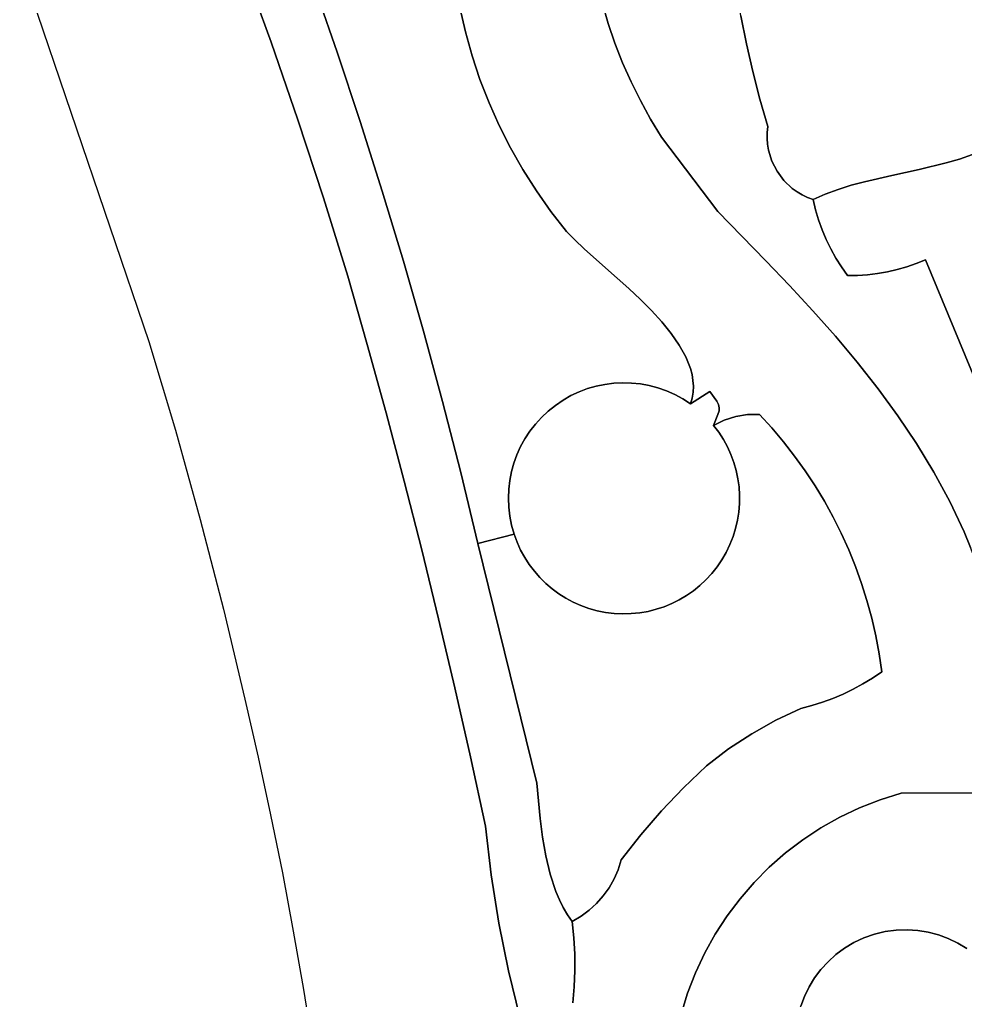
# Model space of a CAD drawing. Header units: inches. Extents: x 37.5 to 70.3, y 17.4 to 61.6.
# Drawn here: x 42.754 to 46.329, y 38.409 to 42.117 of the extents above; entities that cross this region are included whole.
import ezdxf

# ---------------------------------------------------------------- set-up
doc = ezdxf.new("R2010")
doc.units = ezdxf.units.IN
doc.layers.add('SURFACES_FOR_SKETCHUP', color=7, linetype='Continuous')

msp = doc.modelspace()

# ---------------------------------------------------------------- linework, layer by layer
at = {"layer": 'SURFACES_FOR_SKETCHUP'}
for points, invisible_edges in [([(45.4809, 42.1309), (45.5017, 42.0253), (46.2729, 42.6986)], 10), ([(46.2568, 41.5749), (46.2729, 42.6986), (45.5017, 42.0253)], 11), ([(46.2568, 41.5749), (46.3067, 41.5894), (46.2729, 42.6986)], 10), ([(46.2729, 42.6986), (46.5329, 41.7029), (47.3117, 42.3438)], 10), ([(46.5329, 41.7029), (46.2729, 42.6986), (46.4482, 41.6474)], 10), ([(46.3555, 41.6061), (46.4027, 41.6252), (46.2729, 42.6986)], 10), ([(46.3555, 41.6061), (46.2729, 42.6986), (46.3067, 41.5894)], 3), ([(46.4027, 41.6252), (46.4482, 41.6474), (46.2729, 42.6986)], 10), ([(43.2428, 40.9001), (43.8057, 41.7381), (42.754, 42.335)], 3), ([(43.7046, 42.0316), (43.5993, 42.3234), (42.754, 42.335)], 10), ([(43.7046, 42.0316), (42.754, 42.335), (43.8057, 41.7381)], 3), ([(43.7046, 42.0316), (43.864, 42.2537), (43.5993, 42.3234)], 3), ([(43.864, 42.2537), (43.7046, 42.0316), (43.9548, 41.993)], 3), ([(43.9548, 41.993), (44.4017, 42.2551), (43.864, 42.2537)], 3), ([(44.4017, 42.2551), (43.9548, 41.993), (44.4182, 42.1622)], 3), ([(44.4182, 42.1622), (44.4391, 42.0704), (44.9379, 42.2541)], 10), ([(44.9569, 42.1777), (44.9379, 42.2541), (44.4391, 42.0704)], 10), ([(44.9569, 42.1777), (44.9791, 42.102), (45.4632, 42.237)], 10), ([(44.9791, 42.102), (45.0046, 42.0274), (45.4632, 42.237)], 10), ([(45.4809, 42.1309), (45.4632, 42.237), (45.0046, 42.0274)], 10), ([(44.4182, 42.1622), (43.9548, 41.993), (44.4391, 42.0704)], 3), ([(44.4391, 42.0704), (44.4645, 41.9797), (44.9569, 42.1777)], 10), ([(44.9791, 42.102), (44.9569, 42.1777), (44.4645, 41.9797)], 10), ([(45.0046, 42.0274), (45.0333, 41.9538), (45.4809, 42.1309)], 10), ([(45.4809, 42.1309), (45.0333, 41.9538), (45.5017, 42.0253)], 3), ([(44.4645, 41.9797), (44.4943, 41.8903), (44.9791, 42.102)], 10), ([(45.0046, 42.0274), (44.9791, 42.102), (44.4943, 41.8903)], 10), ([(44.4391, 42.0704), (43.9548, 41.993), (44.4645, 41.9797)], 3), ([(43.8057, 41.7381), (43.9548, 41.993), (43.7046, 42.0316)], 3), ([(44.4943, 41.8903), (44.5284, 41.8024), (45.0046, 42.0274)], 10), ([(45.0333, 41.9538), (45.0046, 42.0274), (44.5284, 41.8024)], 10), ([(45.0653, 41.8815), (45.5017, 42.0253), (45.0333, 41.9538)], 3), ([(45.1005, 41.8104), (45.5017, 42.0253), (45.0653, 41.8815)], 3), ([(45.5017, 42.0253), (45.1005, 41.8104), (45.5255, 41.9203)], 3), ([(45.5017, 42.0253), (45.5255, 41.9203), (46.1545, 41.5501)], 10), ([(46.1545, 41.5501), (46.2568, 41.5749), (45.5017, 42.0253)], 10), ([(43.9548, 41.993), (43.8057, 41.7381), (44.0418, 41.7312)], 3), ([(44.0418, 41.7312), (44.4645, 41.9797), (43.9548, 41.993)], 3), ([(44.4645, 41.9797), (44.0418, 41.7312), (44.4943, 41.8903)], 3), ([(44.5284, 41.8024), (44.5669, 41.7163), (45.0333, 41.9538)], 10), ([(45.0653, 41.8815), (45.0333, 41.9538), (44.5669, 41.7163)], 10), ([(45.1388, 41.7407), (45.5255, 41.9203), (45.1005, 41.8104)], 3), ([(45.5255, 41.9203), (45.1388, 41.7407), (45.5523, 41.816)], 3), ([(46.0507, 41.5277), (46.1545, 41.5501), (45.5255, 41.9203)], 10), ([(45.5255, 41.9203), (45.5523, 41.816), (46.0507, 41.5277)], 10), ([(44.4943, 41.8903), (44.0418, 41.7312), (44.5284, 41.8024)], 3), ([(44.5669, 41.7163), (44.6095, 41.6319), (45.0653, 41.8815)], 10), ([(45.1005, 41.8104), (45.0653, 41.8815), (44.6095, 41.6319)], 10), ([(44.1251, 41.4681), (44.5284, 41.8024), (44.0418, 41.7312)], 3), ([(44.5284, 41.8024), (44.1251, 41.4681), (44.5669, 41.7163)], 3), ([(44.6095, 41.6319), (44.6563, 41.5496), (45.1005, 41.8104)], 10), ([(45.1388, 41.7407), (45.1005, 41.8104), (44.6563, 41.5496)], 10), ([(45.1803, 41.6725), (45.5523, 41.816), (45.1388, 41.7407)], 3), ([(45.5523, 41.816), (45.1803, 41.6725), (45.5799, 41.6898)], 11), ([(45.5799, 41.6898), (45.5821, 41.7125), (45.5523, 41.816)], 8), ([(45.9477, 41.5038), (46.0507, 41.5277), (45.5523, 41.816)], 10), ([(45.5821, 41.7125), (45.9477, 41.5038), (45.5523, 41.816)], 3), ([(43.8057, 41.7381), (43.2428, 40.9001), (43.9024, 41.4432)], 3), ([(43.9024, 41.4432), (44.0418, 41.7312), (43.8057, 41.7381)], 3), ([(44.1251, 41.4681), (44.0418, 41.7312), (43.9024, 41.4432)], 10), ([(44.5669, 41.7163), (44.1251, 41.4681), (44.6095, 41.6319)], 3), ([(44.6563, 41.5496), (44.7073, 41.4694), (45.1388, 41.7407)], 10), ([(44.7073, 41.4694), (44.7624, 41.3916), (45.1388, 41.7407)], 10), ([(45.1803, 41.6725), (45.1388, 41.7407), (44.7624, 41.3916)], 10), ([(45.5799, 41.6898), (45.8478, 41.4747), (45.5821, 41.7125)], 3), ([(45.9477, 41.5038), (45.5821, 41.7125), (45.8972, 41.4902)], 3), ([(45.8972, 41.4902), (45.5821, 41.7125), (45.8478, 41.4747)], 3), ([(45.5799, 41.6898), (45.1803, 41.6725), (45.5797, 41.6674)], 3), ([(45.5797, 41.6674), (45.8478, 41.4747), (45.5799, 41.6898)], 3), ([(44.7624, 41.3916), (44.8215, 41.3162), (45.1803, 41.6725)], 10), ([(44.8523, 41.2844), (45.1803, 41.6725), (44.8215, 41.3162)], 3), ([(44.8879, 41.2506), (45.1803, 41.6725), (44.8523, 41.2844)], 3), ([(44.9693, 41.178), (45.1803, 41.6725), (44.8879, 41.2506)], 3), ([(45.1803, 41.6725), (44.9693, 41.178), (45.3929, 41.3907)], 3), ([(45.5797, 41.6674), (45.1803, 41.6725), (45.5815, 41.6453)], 3), ([(45.3929, 41.3907), (45.5815, 41.6453), (45.1803, 41.6725)], 3), ([(45.5815, 41.6453), (45.3929, 41.3907), (45.5852, 41.6236)], 3), ([(45.5815, 41.6453), (45.8478, 41.4747), (45.5797, 41.6674)], 3), ([(45.5815, 41.6453), (45.5852, 41.6236), (45.8478, 41.4747)], 10), ([(46.4482, 41.6474), (46.1787, 41.2089), (46.4917, 41.6732)], 3), ([(46.1787, 41.2089), (47.5624, 41.6185), (46.4917, 41.6732)], 11), ([(46.4027, 41.6252), (46.1787, 41.2089), (46.4482, 41.6474)], 3), ([(44.6095, 41.6319), (44.1251, 41.4681), (44.6563, 41.5496)], 3), ([(45.5852, 41.6236), (45.3929, 41.3907), (45.598, 41.582)], 3), ([(45.598, 41.582), (45.8478, 41.4747), (45.5852, 41.6236)], 3), ([(46.3555, 41.6061), (46.1787, 41.2089), (46.4027, 41.6252)], 3), ([(47.5624, 41.6185), (46.1787, 41.2089), (47.5894, 41.5988)], 3), ([(46.3067, 41.5894), (46.1787, 41.2089), (46.3555, 41.6061)], 3), ([(45.598, 41.582), (45.3929, 41.3907), (45.6175, 41.5434)], 3), ([(45.6175, 41.5434), (45.8478, 41.4747), (45.598, 41.582)], 3), ([(46.2568, 41.5749), (46.1545, 41.5501), (46.1787, 41.2089)], 10), ([(47.9184, 41.199), (47.5894, 41.5988), (46.1787, 41.2089)], 11), ([(46.2568, 41.5749), (46.1787, 41.2089), (46.3067, 41.5894)], 3), ([(44.2048, 41.2039), (44.6563, 41.5496), (44.1251, 41.4681)], 3), ([(44.6563, 41.5496), (44.2048, 41.2039), (44.7073, 41.4694)], 3), ([(45.6175, 41.5434), (45.3929, 41.3907), (45.6434, 41.5087)], 3), ([(45.6175, 41.5434), (45.6434, 41.5087), (45.8478, 41.4747)], 10), ([(45.9477, 41.5038), (46.071, 41.1715), (46.0507, 41.5277)], 3), ([(46.1545, 41.5501), (46.0507, 41.5277), (46.1787, 41.2089)], 10), ([(46.1075, 41.182), (46.0507, 41.5277), (46.071, 41.1715)], 3), ([(46.1075, 41.182), (46.1434, 41.1945), (46.0507, 41.5277)], 10), ([(46.1434, 41.1945), (46.1787, 41.2089), (46.0507, 41.5277)], 10), ([(45.6434, 41.5087), (45.3929, 41.3907), (45.6749, 41.4787)], 3), ([(45.8478, 41.4747), (45.6434, 41.5087), (45.7996, 41.4569)], 3), ([(45.6749, 41.4787), (45.7996, 41.4569), (45.6434, 41.5087)], 3), ([(45.8972, 41.4902), (45.8478, 41.4747), (45.7877, 41.3223)], 10), ([(45.7877, 41.3223), (45.8031, 41.2858), (45.8972, 41.4902)], 10), ([(45.8031, 41.2858), (45.8203, 41.25), (45.8972, 41.4902)], 10), ([(45.9477, 41.5038), (45.8972, 41.4902), (45.8203, 41.25)], 10), ([(45.8203, 41.25), (45.9967, 41.1564), (45.9477, 41.5038)], 11), ([(46.071, 41.1715), (45.9477, 41.5038), (46.0341, 41.1629)], 3), ([(46.0341, 41.1629), (45.9477, 41.5038), (45.9967, 41.1564)], 3), ([(43.9024, 41.4432), (43.9948, 41.1467), (44.1251, 41.4681)], 10), ([(44.2048, 41.2039), (44.1251, 41.4681), (43.9948, 41.1467)], 10), ([(44.7073, 41.4694), (44.2048, 41.2039), (44.7624, 41.3916)], 3), ([(45.5752, 41.2053), (45.6749, 41.4787), (45.3929, 41.3907)], 3), ([(45.6749, 41.4787), (45.5752, 41.2053), (45.6927, 41.4658)], 3), ([(45.6927, 41.4658), (45.5752, 41.2053), (45.7117, 41.4543)], 3), ([(45.7742, 41.3597), (45.7117, 41.4543), (45.5752, 41.2053)], 11), ([(45.6749, 41.4787), (45.6927, 41.4658), (45.7996, 41.4569)], 10), ([(45.7117, 41.4543), (45.7996, 41.4569), (45.6927, 41.4658)], 3), ([(45.7318, 41.4445), (45.7996, 41.4569), (45.7117, 41.4543)], 3), ([(45.7626, 41.3977), (45.7318, 41.4445), (45.7117, 41.4543)], 9), ([(45.7626, 41.3977), (45.7117, 41.4543), (45.7742, 41.3597)], 3), ([(45.7318, 41.4445), (45.7531, 41.4364), (45.7996, 41.4569)], 8), ([(45.7531, 41.4364), (45.7626, 41.3977), (45.7996, 41.4569)], 2), ([(45.7626, 41.3977), (45.7742, 41.3597), (45.7996, 41.4569)], 10), ([(45.8478, 41.4747), (45.7996, 41.4569), (45.7742, 41.3597)], 10), ([(45.7742, 41.3597), (45.7877, 41.3223), (45.8478, 41.4747)], 10), ([(43.9024, 41.4432), (43.2428, 40.9001), (43.9948, 41.1467)], 3), ([(45.7626, 41.3977), (45.7531, 41.4364), (45.7318, 41.4445)], 8), ([(44.2807, 40.9387), (44.7624, 41.3916), (44.2048, 41.2039)], 3), ([(44.7624, 41.3916), (44.2807, 40.9387), (44.8215, 41.3162)], 3), ([(45.0569, 41.0996), (45.3929, 41.3907), (44.9693, 41.178)], 3), ([(45.1004, 41.0586), (45.3929, 41.3907), (45.0569, 41.0996)], 3), ([(45.1423, 41.0166), (45.3929, 41.3907), (45.1004, 41.0586)], 3), ([(45.1815, 40.9737), (45.3929, 41.3907), (45.1423, 41.0166)], 3), ([(45.3929, 41.3907), (45.1815, 40.9737), (45.5752, 41.2053)], 3), ([(45.7742, 41.3597), (45.5752, 41.2053), (45.7877, 41.3223)], 3), ([(44.8215, 41.3162), (44.2807, 40.9387), (44.8523, 41.2844)], 3), ([(45.7877, 41.3223), (45.5752, 41.2053), (45.8031, 41.2858)], 3), ([(44.8523, 41.2844), (44.2807, 40.9387), (44.8879, 41.2506)], 3), ([(45.6647, 41.1114), (45.8031, 41.2858), (45.5752, 41.2053)], 3), ([(45.8031, 41.2858), (45.6647, 41.1114), (45.8203, 41.25)], 3), ([(44.8081, 40.678), (44.8879, 41.2506), (44.2807, 40.9387)], 11), ([(44.8382, 40.6951), (44.8879, 41.2506), (44.8081, 40.678)], 3), ([(44.8693, 40.7097), (44.8879, 41.2506), (44.8382, 40.6951)], 3), ([(44.8879, 41.2506), (44.8693, 40.7097), (44.9693, 41.178)], 3), ([(45.8203, 41.25), (45.6647, 41.1114), (45.8394, 41.2153)], 3), ([(45.8203, 41.25), (45.8394, 41.2153), (45.9967, 41.1564)], 10), ([(43.9948, 41.1467), (44.0682, 40.8889), (44.2048, 41.2039)], 10), ([(44.2807, 40.9387), (44.2048, 41.2039), (44.0682, 40.8889)], 10), ([(45.1815, 40.9737), (45.2169, 40.9303), (45.5752, 41.2053)], 10), ([(45.2169, 40.9303), (45.2475, 40.8863), (45.5752, 41.2053)], 10), ([(45.6647, 41.1114), (45.5752, 41.2053), (45.2475, 40.8863)], 10), ([(45.8394, 41.2153), (45.6647, 41.1114), (45.8603, 41.1815)], 3), ([(45.8394, 41.2153), (45.8603, 41.1815), (45.9591, 41.1518)], 10), ([(45.9967, 41.1564), (45.8394, 41.2153), (45.9591, 41.1518)], 3), ([(46.0741, 40.6188), (46.1787, 41.2089), (45.9991, 40.7214)], 3), ([(46.1434, 41.1945), (45.9991, 40.7214), (46.1787, 41.2089)], 3), ([(46.1075, 41.182), (45.9991, 40.7214), (46.1434, 41.1945)], 3), ([(46.1447, 40.5137), (46.1787, 41.2089), (46.0741, 40.6188)], 3), ([(46.2102, 40.4057), (46.1787, 41.2089), (46.1447, 40.5137)], 3), ([(46.1787, 41.2089), (46.7555, 39.8118), (47.9184, 41.199)], 10), ([(46.1787, 41.2089), (46.2701, 40.2946), (46.7555, 39.8118)], 3), ([(46.2701, 40.2946), (46.1787, 41.2089), (46.2102, 40.4057)], 3), ([(44.9012, 40.7216), (44.9693, 41.178), (44.8693, 40.7097)], 3), ([(44.9337, 40.731), (44.9693, 41.178), (44.9012, 40.7216)], 3), ([(44.9693, 41.178), (44.9337, 40.731), (45.0569, 41.0996)], 3), ([(45.7524, 41.0163), (45.8603, 41.1815), (45.6647, 41.1114)], 3), ([(45.8603, 41.1815), (45.7524, 41.0163), (45.883, 41.1487)], 3), ([(45.9591, 41.1518), (45.8377, 40.9198), (45.9967, 41.1564)], 3), ([(45.9201, 40.8216), (45.9967, 41.1564), (45.8377, 40.9198)], 3), ([(45.9211, 41.1492), (45.9591, 41.1518), (45.8603, 41.1815)], 10), ([(45.883, 41.1487), (45.9211, 41.1492), (45.8603, 41.1815)], 2), ([(45.9991, 40.7214), (46.071, 41.1715), (45.9201, 40.8216)], 3), ([(46.0341, 41.1629), (45.9201, 40.8216), (46.071, 41.1715)], 3), ([(45.9967, 41.1564), (45.9201, 40.8216), (46.0341, 41.1629)], 3), ([(46.071, 41.1715), (45.9991, 40.7214), (46.1075, 41.182)], 3), ([(44.0682, 40.8889), (43.9948, 41.1467), (43.2428, 40.9001)], 10), ([(45.8377, 40.9198), (45.883, 41.1487), (45.7524, 41.0163)], 3), ([(45.9211, 41.1492), (45.8377, 40.9198), (45.9591, 41.1518)], 3), ([(45.883, 41.1487), (45.8377, 40.9198), (45.9211, 41.1492)], 3), ([(44.9668, 40.7378), (45.0569, 41.0996), (44.9337, 40.731)], 3), ([(45.0569, 41.0996), (44.9668, 40.7378), (45.1004, 41.0586)], 3), ([(45.2475, 40.8863), (45.2721, 40.8419), (45.6647, 41.1114)], 10), ([(45.2721, 40.8419), (45.2898, 40.7973), (45.6647, 41.1114)], 10), ([(45.3632, 40.7103), (45.6647, 41.1114), (45.2898, 40.7973)], 11), ([(45.7524, 41.0163), (45.6647, 41.1114), (45.3632, 40.7103)], 10), ([(45.0002, 40.7421), (45.1004, 41.0586), (44.9668, 40.7378)], 3), ([(45.1004, 41.0586), (45.0002, 40.7421), (45.1423, 41.0166)], 3), ([(45.0337, 40.7437), (45.1423, 41.0166), (45.0002, 40.7421)], 3), ([(45.1423, 41.0166), (45.0337, 40.7437), (45.1815, 40.9737)], 3), ([(45.5504, 40.6241), (45.7524, 41.0163), (45.3632, 40.7103)], 11), ([(45.7524, 41.0163), (45.5504, 40.6241), (45.8377, 40.9198)], 3), ([(45.0673, 40.7428), (45.1815, 40.9737), (45.0337, 40.7437)], 3), ([(45.1008, 40.7393), (45.1815, 40.9737), (45.0673, 40.7428)], 3), ([(45.1815, 40.9737), (45.1008, 40.7393), (45.2169, 40.9303)], 3), ([(44.0682, 40.8889), (44.1392, 40.6305), (44.2807, 40.9387)], 10), ([(44.3528, 40.6724), (44.2807, 40.9387), (44.1392, 40.6305)], 10), ([(44.3528, 40.6724), (44.7518, 40.6364), (44.2807, 40.9387)], 3), ([(44.7791, 40.6583), (44.2807, 40.9387), (44.7518, 40.6364)], 3), ([(44.8081, 40.678), (44.2807, 40.9387), (44.7791, 40.6583)], 3), ([(43.2428, 40.9001), (43.343, 40.5644), (44.0682, 40.8889)], 10), ([(45.134, 40.7332), (45.2169, 40.9303), (45.1008, 40.7393)], 3), ([(45.2169, 40.9303), (45.134, 40.7332), (45.2475, 40.8863)], 3), ([(45.8377, 40.9198), (45.5504, 40.6241), (45.9201, 40.8216)], 3), ([(44.1392, 40.6305), (44.0682, 40.8889), (43.343, 40.5644)], 10), ([(45.1667, 40.7246), (45.2475, 40.8863), (45.134, 40.7332)], 3), ([(45.2475, 40.8863), (45.1667, 40.7246), (45.2721, 40.8419)], 3), ([(45.1989, 40.7133), (45.2721, 40.8419), (45.1667, 40.7246)], 3), ([(45.2721, 40.8419), (45.1989, 40.7133), (45.2898, 40.7973)], 3), ([(45.597, 40.5733), (45.9201, 40.8216), (45.5504, 40.6241)], 3), ([(45.6415, 40.5208), (45.9201, 40.8216), (45.597, 40.5733)], 3), ([(45.9201, 40.8216), (45.6415, 40.5208), (45.9991, 40.7214)], 3), ([(45.2898, 40.7973), (45.1989, 40.7133), (45.2957, 40.775)], 3), ([(45.2898, 40.7973), (45.2957, 40.775), (45.3632, 40.7103)], 10), ([(45.2303, 40.6995), (45.2957, 40.775), (45.1989, 40.7133)], 3), ([(45.2957, 40.775), (45.2303, 40.6995), (45.2994, 40.7528)], 3), ([(45.2994, 40.7528), (45.2303, 40.6995), (45.3009, 40.7305)], 3), ([(45.2957, 40.775), (45.2994, 40.7528), (45.3632, 40.7103)], 10), ([(45.2994, 40.7528), (45.3009, 40.7305), (45.3632, 40.7103)], 10), ([(44.7791, 40.6583), (44.6226, 40.4401), (45.0337, 40.7437)], 11), ([(45.0337, 40.7437), (44.6226, 40.4401), (44.767, 39.9647)], 11), ([(45.3774, 40.5827), (45.0337, 40.7437), (44.767, 39.9647)], 11), ([(45.0337, 40.7437), (45.0002, 40.7421), (44.7791, 40.6583)], 10), ([(44.8081, 40.678), (44.7791, 40.6583), (45.0002, 40.7421)], 10), ([(45.0002, 40.7421), (44.9668, 40.7378), (44.8081, 40.678)], 10), ([(44.9668, 40.7378), (44.9337, 40.731), (44.8081, 40.678)], 10), ([(44.8081, 40.678), (44.9337, 40.731), (44.8382, 40.6951)], 3), ([(44.9012, 40.7216), (44.8382, 40.6951), (44.9337, 40.731)], 3), ([(44.9012, 40.7216), (44.8693, 40.7097), (44.8382, 40.6951)], 8), ([(45.0337, 40.7437), (45.2902, 40.6641), (45.0673, 40.7428)], 3), ([(45.2902, 40.6641), (45.0337, 40.7437), (45.3774, 40.5827)], 11), ([(45.2902, 40.6641), (45.2608, 40.6831), (45.0673, 40.7428)], 10), ([(45.0673, 40.7428), (45.2608, 40.6831), (45.1008, 40.7393)], 3), ([(45.1008, 40.7393), (45.2608, 40.6831), (45.134, 40.7332)], 3), ([(45.1667, 40.7246), (45.134, 40.7332), (45.2303, 40.6995)], 10), ([(45.2608, 40.6831), (45.2303, 40.6995), (45.134, 40.7332)], 10), ([(45.2303, 40.6995), (45.1989, 40.7133), (45.1667, 40.7246)], 8), ([(45.2608, 40.6831), (45.3009, 40.7305), (45.2303, 40.6995)], 3), ([(45.3009, 40.7305), (45.2608, 40.6831), (45.2999, 40.7083)], 3), ([(45.2964, 40.6861), (45.2902, 40.6641), (45.3632, 40.7103)], 8), ([(45.3898, 40.6742), (45.3632, 40.7103), (45.2902, 40.6641)], 8), ([(45.2999, 40.7083), (45.2964, 40.6861), (45.3632, 40.7103)], 10), ([(45.3009, 40.7305), (45.2999, 40.7083), (45.3632, 40.7103)], 10), ([(45.3898, 40.6742), (45.5052, 40.6236), (45.3632, 40.7103)], 3), ([(45.5504, 40.6241), (45.3632, 40.7103), (45.5052, 40.6236)], 3), ([(45.6837, 40.4668), (45.9991, 40.7214), (45.6415, 40.5208)], 3), ([(45.7236, 40.4112), (45.9991, 40.7214), (45.6837, 40.4668)], 3), ([(45.9991, 40.7214), (45.7236, 40.4112), (46.0741, 40.6188)], 3), ([(45.2964, 40.6861), (45.2999, 40.7083), (45.2608, 40.6831)], 10), ([(45.2608, 40.6831), (45.2902, 40.6641), (45.2964, 40.6861)], 8), ([(45.2902, 40.6641), (45.3937, 40.6234), (45.3898, 40.6742)], 11), ([(45.3963, 40.6613), (45.5052, 40.6236), (45.3898, 40.6742)], 3), ([(45.3937, 40.6234), (45.3979, 40.6375), (45.3898, 40.6742)], 10), ([(45.3963, 40.6613), (45.3898, 40.6742), (45.3979, 40.6375)], 10), ([(44.1392, 40.6305), (44.2078, 40.3714), (44.3528, 40.6724)], 10), ([(44.4213, 40.405), (44.3528, 40.6724), (44.2078, 40.3714)], 10), ([(44.4213, 40.405), (44.6479, 40.5024), (44.3528, 40.6724)], 3), ([(44.6642, 40.532), (44.3528, 40.6724), (44.6479, 40.5024)], 3), ([(44.6827, 40.5603), (44.3528, 40.6724), (44.6642, 40.532)], 3), ([(44.7035, 40.5873), (44.3528, 40.6724), (44.6827, 40.5603)], 3), ([(44.7266, 40.6127), (44.3528, 40.6724), (44.7035, 40.5873)], 3), ([(44.7518, 40.6364), (44.3528, 40.6724), (44.7266, 40.6127)], 3), ([(44.6226, 40.4401), (44.7791, 40.6583), (44.634, 40.4717)], 3), ([(44.7791, 40.6583), (44.7518, 40.6364), (44.634, 40.4717)], 10), ([(44.634, 40.4717), (44.7518, 40.6364), (44.6479, 40.5024)], 3), ([(44.6479, 40.5024), (44.7518, 40.6364), (44.6642, 40.532)], 3), ([(44.7518, 40.6364), (44.7266, 40.6127), (44.6642, 40.532)], 10), ([(45.3774, 40.5827), (45.3937, 40.6234), (45.2902, 40.6641)], 10), ([(45.3937, 40.6234), (45.4179, 40.6027), (45.3979, 40.6375)], 3), ([(45.3989, 40.6496), (45.4608, 40.6164), (45.3963, 40.6613)], 3), ([(45.5052, 40.6236), (45.3963, 40.6613), (45.4608, 40.6164)], 3), ([(45.3989, 40.6496), (45.3963, 40.6613), (45.3979, 40.6375)], 2), ([(45.3979, 40.6375), (45.4608, 40.6164), (45.3989, 40.6496)], 3), ([(45.4608, 40.6164), (45.3979, 40.6375), (45.4179, 40.6027)], 3), ([(43.343, 40.5644), (43.4369, 40.227), (44.1392, 40.6305)], 10), ([(44.2078, 40.3714), (44.1392, 40.6305), (43.4369, 40.227)], 10), ([(44.6827, 40.5603), (44.6642, 40.532), (44.7266, 40.6127)], 10), ([(44.7266, 40.6127), (44.7035, 40.5873), (44.6827, 40.5603)], 8), ([(45.3937, 40.6234), (45.3774, 40.5827), (45.4179, 40.6027)], 8), ([(45.4179, 40.6027), (45.3774, 40.5827), (45.3971, 40.5566)], 8), ([(45.4179, 40.6027), (45.3971, 40.5566), (45.4146, 40.5294)], 9), ([(45.4179, 40.6027), (45.4146, 40.5294), (45.4608, 40.6164)], 3), ([(45.4299, 40.5012), (45.4608, 40.6164), (45.4146, 40.5294)], 3), ([(45.597, 40.5733), (45.5052, 40.6236), (45.4299, 40.5012)], 11), ([(45.4608, 40.6164), (45.4299, 40.5012), (45.5052, 40.6236)], 3), ([(45.597, 40.5733), (45.5504, 40.6241), (45.5052, 40.6236)], 8), ([(45.7613, 40.3541), (46.0741, 40.6188), (45.7236, 40.4112)], 3), ([(46.0741, 40.6188), (45.7613, 40.3541), (46.1447, 40.5137)], 3), ([(44.767, 39.9647), (45.0011, 39.8716), (45.3774, 40.5827)], 11), ([(45.0011, 39.8716), (45.2477, 39.9233), (45.3774, 40.5827)], 11), ([(45.4248, 40.1026), (45.3774, 40.5827), (45.2477, 39.9233)], 11), ([(45.4734, 40.3498), (45.4692, 40.381), (45.3774, 40.5827)], 10), ([(45.3971, 40.5566), (45.3774, 40.5827), (45.4692, 40.381)], 10), ([(45.4248, 40.1026), (45.4734, 40.3498), (45.3774, 40.5827)], 11), ([(45.4431, 40.4721), (45.597, 40.5733), (45.4299, 40.5012)], 3), ([(45.4431, 40.4721), (45.454, 40.4423), (45.597, 40.5733)], 10), ([(45.6415, 40.5208), (45.597, 40.5733), (45.454, 40.4423)], 10), ([(45.4627, 40.4119), (45.454, 40.4423), (45.3971, 40.5566)], 10), ([(45.3971, 40.5566), (45.454, 40.4423), (45.4146, 40.5294)], 3), ([(45.4692, 40.381), (45.4627, 40.4119), (45.3971, 40.5566)], 10), ([(45.4431, 40.4721), (45.4146, 40.5294), (45.454, 40.4423)], 3), ([(45.4431, 40.4721), (45.4299, 40.5012), (45.4146, 40.5294)], 8), ([(44.4213, 40.405), (44.634, 40.4717), (44.6479, 40.5024)], 9), ([(45.454, 40.4423), (45.4627, 40.4119), (45.6415, 40.5208)], 10), ([(45.6837, 40.4668), (45.6415, 40.5208), (45.4627, 40.4119)], 10), ([(45.7966, 40.2957), (46.1447, 40.5137), (45.7613, 40.3541)], 3), ([(45.8295, 40.2359), (46.1447, 40.5137), (45.7966, 40.2957)], 3), ([(46.1447, 40.5137), (45.8295, 40.2359), (46.2102, 40.4057)], 3), ([(44.634, 40.4717), (44.4213, 40.405), (44.6226, 40.4401)], 3), ([(45.4627, 40.4119), (45.4692, 40.381), (45.6837, 40.4668)], 10), ([(45.4692, 40.381), (45.4734, 40.3498), (45.6837, 40.4668)], 10), ([(45.7236, 40.4112), (45.6837, 40.4668), (45.4734, 40.3498)], 10), ([(44.6226, 40.4401), (44.4213, 40.405), (44.6135, 40.4078)], 3), ([(44.6226, 40.4401), (44.6135, 40.4078), (44.6232, 40.1716)], 10), ([(44.6232, 40.1716), (44.767, 39.9647), (44.6226, 40.4401)], 11), ([(44.2078, 40.3714), (44.274, 40.1118), (44.4213, 40.405)], 10), ([(44.4859, 40.1367), (44.4213, 40.405), (44.274, 40.1118)], 10), ([(44.6135, 40.4078), (44.4213, 40.405), (44.607, 40.3747)], 3), ([(44.4859, 40.1367), (44.603, 40.2734), (44.4213, 40.405)], 3), ([(44.6017, 40.3074), (44.4213, 40.405), (44.603, 40.2734)], 3), ([(44.6031, 40.3412), (44.4213, 40.405), (44.6017, 40.3074)], 3), ([(44.607, 40.3747), (44.4213, 40.405), (44.6031, 40.3412)], 3), ([(44.6135, 40.4078), (44.607, 40.3747), (44.6137, 40.2053)], 10), ([(44.6137, 40.2053), (44.6232, 40.1716), (44.6135, 40.4078)], 10), ([(45.4734, 40.3498), (45.4753, 40.3183), (45.7236, 40.4112)], 10), ([(45.7613, 40.3541), (45.7236, 40.4112), (45.4753, 40.3183)], 10), ([(45.86, 40.1749), (46.2102, 40.4057), (45.8295, 40.2359)], 3), ([(46.2102, 40.4057), (45.86, 40.1749), (46.2701, 40.2946)], 3), ([(44.2078, 40.3714), (43.4369, 40.227), (43.5245, 39.8879)], 9), ([(44.2078, 40.3714), (43.5245, 39.8879), (44.274, 40.1118)], 3), ([(44.6017, 40.3074), (44.607, 40.2393), (44.6031, 40.3412)], 3), ([(44.607, 40.3747), (44.6031, 40.3412), (44.6137, 40.2053)], 10), ([(44.6137, 40.2053), (44.6031, 40.3412), (44.607, 40.2393)], 3), ([(45.4734, 40.3498), (45.4248, 40.1026), (45.4753, 40.3183)], 3), ([(45.7966, 40.2957), (45.7613, 40.3541), (45.4724, 40.2552)], 10), ([(45.475, 40.2868), (45.4724, 40.2552), (45.7613, 40.3541)], 10), ([(45.4753, 40.3183), (45.475, 40.2868), (45.7613, 40.3541)], 10), ([(44.6017, 40.3074), (44.603, 40.2734), (44.607, 40.2393)], 8), ([(45.4248, 40.1026), (45.439, 40.132), (45.4753, 40.3183)], 10), ([(45.4753, 40.3183), (45.439, 40.132), (45.475, 40.2868)], 3), ([(44.4859, 40.1367), (44.607, 40.2393), (44.603, 40.2734)], 9), ([(45.475, 40.2868), (45.439, 40.132), (45.4724, 40.2552)], 3), ([(45.4724, 40.2552), (45.4676, 40.2239), (45.7966, 40.2957)], 10), ([(45.7966, 40.2957), (45.4676, 40.2239), (45.8295, 40.2359)], 3), ([(45.8881, 40.1128), (46.2701, 40.2946), (45.86, 40.1749)], 3), ([(45.8881, 40.1128), (45.9136, 40.0495), (46.2701, 40.2946)], 10), ([(46.2701, 40.2946), (45.9136, 40.0495), (46.324, 40.1801)], 3), ([(46.324, 40.1801), (46.7555, 39.8118), (46.2701, 40.2946)], 3), ([(44.4859, 40.1367), (44.6137, 40.2053), (44.607, 40.2393)], 9), ([(45.439, 40.132), (45.4508, 40.1621), (45.4724, 40.2552)], 10), ([(45.4676, 40.2239), (45.4724, 40.2552), (45.4508, 40.1621)], 10), ([(45.4508, 40.1621), (45.8295, 40.2359), (45.4604, 40.1928)], 3), ([(45.8295, 40.2359), (45.4508, 40.1621), (45.86, 40.1749)], 3), ([(45.4604, 40.1928), (45.8295, 40.2359), (45.4676, 40.2239)], 3), ([(44.4859, 40.1367), (44.6232, 40.1716), (44.6137, 40.2053)], 8), ([(45.4508, 40.1621), (45.4604, 40.1928), (45.4676, 40.2239)], 8), ([(44.6232, 40.1716), (44.4859, 40.1367), (44.6345, 40.1409)], 2), ([(44.6232, 40.1716), (44.6345, 40.1409), (44.743, 39.9852)], 10), ([(44.767, 39.9647), (44.6232, 40.1716), (44.743, 39.9852)], 3), ([(45.86, 40.1749), (45.439, 40.132), (45.8881, 40.1128)], 3), ([(45.439, 40.132), (45.86, 40.1749), (45.4508, 40.1621)], 3), ([(45.9367, 39.9853), (46.324, 40.1801), (45.9136, 40.0495)], 3), ([(46.324, 40.1801), (45.9367, 39.9853), (46.3485, 40.1214)], 3), ([(46.324, 40.1801), (46.3485, 40.1214), (46.7555, 39.8118)], 10), ([(44.274, 40.1118), (44.3378, 39.8515), (44.4859, 40.1367)], 10), ([(44.3378, 39.8515), (44.3992, 39.5906), (44.4859, 40.1367)], 10), ([(44.7092, 39.23), (44.4859, 40.1367), (44.3992, 39.5906)], 10), ([(44.6345, 40.1409), (44.4859, 40.1367), (44.6479, 40.1114)], 3), ([(44.6479, 40.1114), (44.4859, 40.1367), (44.6633, 40.0833)], 3), ([(44.6633, 40.0833), (44.4859, 40.1367), (44.6806, 40.0565)], 3), ([(44.6806, 40.0565), (44.4859, 40.1367), (44.6997, 40.0311)], 3), ([(44.6997, 40.0311), (44.4859, 40.1367), (44.7206, 40.0073)], 3), ([(44.7092, 39.23), (44.7206, 40.0073), (44.4859, 40.1367)], 3), ([(44.7206, 40.0073), (44.6345, 40.1409), (44.6997, 40.0311)], 3), ([(44.743, 39.9852), (44.6345, 40.1409), (44.7206, 40.0073)], 3), ([(44.6345, 40.1409), (44.6479, 40.1114), (44.6997, 40.0311)], 10), ([(45.4248, 40.1026), (45.8881, 40.1128), (45.439, 40.132)], 3), ([(45.9572, 39.9201), (46.3485, 40.1214), (45.9367, 39.9853)], 3), ([(46.3485, 40.1214), (45.9572, 39.9201), (46.3712, 40.0618)], 3), ([(44.274, 40.1118), (43.5245, 39.8879), (44.3378, 39.8515)], 3), ([(44.6806, 40.0565), (44.6997, 40.0311), (44.6479, 40.1114)], 10), ([(44.6479, 40.1114), (44.6633, 40.0833), (44.6806, 40.0565)], 8), ([(45.2477, 39.9233), (45.2748, 39.9394), (45.4248, 40.1026)], 10), ([(45.4084, 40.0743), (45.4248, 40.1026), (45.2748, 39.9394)], 10), ([(45.4248, 40.1026), (45.4084, 40.0743), (45.9136, 40.0495)], 10), ([(45.8881, 40.1128), (45.4248, 40.1026), (45.9136, 40.0495)], 3), ([(45.2748, 39.9394), (45.3008, 39.9574), (45.4084, 40.0743)], 10), ([(45.3008, 39.9574), (45.3254, 39.9773), (45.4084, 40.0743)], 10), ([(45.4084, 40.0743), (45.3254, 39.9773), (45.3902, 40.0475)], 3), ([(45.3485, 39.999), (45.3902, 40.0475), (45.3254, 39.9773)], 3), ([(45.3485, 39.999), (45.3702, 40.0224), (45.3902, 40.0475)], 8), ([(45.7076, 39.513), (45.3902, 40.0475), (45.3702, 40.0224)], 9), ([(45.3902, 40.0475), (45.9367, 39.9853), (45.4084, 40.0743)], 3), ([(45.7076, 39.513), (45.9572, 39.9201), (45.3902, 40.0475)], 11), ([(45.9367, 39.9853), (45.3902, 40.0475), (45.9572, 39.9201)], 3), ([(45.9136, 40.0495), (45.4084, 40.0743), (45.9367, 39.9853)], 3), ([(46.3712, 40.0618), (45.9572, 39.9201), (46.3922, 40.0012)], 3), ([(44.7206, 40.0073), (44.7092, 39.23), (44.743, 39.9852)], 3), ([(45.7076, 39.513), (45.3702, 40.0224), (45.3485, 39.999)], 9), ([(44.743, 39.9852), (44.7092, 39.23), (44.767, 39.9647)], 3), ([(45.3008, 39.9574), (45.6128, 39.4683), (45.3254, 39.9773)], 3), ([(45.7076, 39.513), (45.3485, 39.999), (45.3254, 39.9773)], 9), ([(45.7076, 39.513), (45.3254, 39.9773), (45.6128, 39.4683)], 3), ([(45.9572, 39.9201), (45.9751, 39.854), (46.3922, 40.0012)], 10), ([(46.4113, 39.9395), (46.3922, 40.0012), (45.9751, 39.854)], 10), ([(44.767, 39.9647), (44.7092, 39.23), (44.7924, 39.946)], 3), ([(44.7924, 39.946), (44.7092, 39.23), (44.8191, 39.9292)], 3), ([(44.767, 39.9647), (44.7924, 39.946), (45.0011, 39.8716)], 10), ([(44.7924, 39.946), (44.8191, 39.9292), (44.9687, 39.8756)], 10), ([(44.9687, 39.8756), (45.0011, 39.8716), (44.7924, 39.946)], 10), ([(45.2477, 39.9233), (45.5215, 39.417), (45.2748, 39.9394)], 3), ([(45.2748, 39.9394), (45.6128, 39.4683), (45.3008, 39.9574)], 3), ([(45.6128, 39.4683), (45.2748, 39.9394), (45.5215, 39.417)], 3), ([(45.9751, 39.854), (45.9904, 39.7871), (46.4113, 39.9395)], 10), ([(46.4285, 39.8768), (46.4113, 39.9395), (45.9904, 39.7871)], 10), ([(44.8191, 39.9292), (44.7092, 39.23), (44.847, 39.9143)], 3), ([(44.847, 39.9143), (44.7092, 39.23), (44.876, 39.9014)], 3), ([(44.876, 39.9014), (44.7092, 39.23), (44.906, 39.8906)], 3), ([(44.8191, 39.9292), (44.847, 39.9143), (44.9687, 39.8756)], 10), ([(44.876, 39.9014), (44.937, 39.882), (44.847, 39.9143)], 3), ([(44.9687, 39.8756), (44.847, 39.9143), (44.937, 39.882)], 3), ([(44.876, 39.9014), (44.906, 39.8906), (44.937, 39.882)], 8), ([(45.2477, 39.9233), (45.0011, 39.8716), (45.2195, 39.9092)], 3), ([(45.0011, 39.8716), (45.0338, 39.87), (45.2195, 39.9092)], 10), ([(45.2195, 39.9092), (45.0338, 39.87), (45.1904, 39.8972)], 3), ([(45.1904, 39.8972), (45.0338, 39.87), (45.1603, 39.8873)], 3), ([(45.1603, 39.8873), (45.4341, 39.3594), (45.1904, 39.8972)], 3), ([(45.1904, 39.8972), (45.4341, 39.3594), (45.2195, 39.9092)], 3), ([(45.2195, 39.9092), (45.5215, 39.417), (45.2477, 39.9233)], 3), ([(45.5215, 39.417), (45.2195, 39.9092), (45.4341, 39.3594)], 3), ([(45.7076, 39.513), (45.7485, 39.5237), (45.9572, 39.9201)], 10), ([(45.7485, 39.5237), (45.7888, 39.5363), (45.9572, 39.9201)], 10), ([(45.9751, 39.854), (45.9572, 39.9201), (45.7888, 39.5363)], 10), ([(43.6057, 39.5472), (44.3378, 39.8515), (43.5245, 39.8879)], 3), ([(44.906, 39.8906), (44.7092, 39.23), (44.937, 39.882)], 3), ([(44.937, 39.882), (44.7092, 39.23), (44.9687, 39.8756)], 3), ([(44.9687, 39.8756), (44.7092, 39.23), (45.0011, 39.8716)], 3), ([(45.2635, 39.213), (45.0011, 39.8716), (44.7092, 39.23)], 11), ([(45.0011, 39.8716), (45.2635, 39.213), (45.0338, 39.87)], 3), ([(45.0338, 39.87), (45.0662, 39.8709), (45.1603, 39.8873)], 10), ([(45.0338, 39.87), (45.2635, 39.213), (45.0662, 39.8709)], 3), ([(45.1295, 39.8796), (45.1603, 39.8873), (45.0662, 39.8709)], 10), ([(45.0662, 39.8709), (45.0981, 39.8741), (45.1295, 39.8796)], 8), ([(45.0662, 39.8709), (45.3509, 39.2957), (45.0981, 39.8741)], 3), ([(45.3509, 39.2957), (45.0662, 39.8709), (45.2635, 39.213)], 3), ([(45.0981, 39.8741), (45.3509, 39.2957), (45.1295, 39.8796)], 3), ([(45.1295, 39.8796), (45.4341, 39.3594), (45.1603, 39.8873)], 3), ([(45.4341, 39.3594), (45.1295, 39.8796), (45.3509, 39.2957)], 3), ([(45.9904, 39.7871), (46.0031, 39.7196), (46.4285, 39.8768)], 10), ([(46.4437, 39.8129), (46.4285, 39.8768), (46.0031, 39.7196)], 10), ([(44.3378, 39.8515), (43.6057, 39.5472), (44.3992, 39.5906)], 3), ([(45.8283, 39.5508), (45.9751, 39.854), (45.7888, 39.5363)], 3), ([(45.8283, 39.5508), (45.8671, 39.5672), (45.9751, 39.854)], 10), ([(45.9904, 39.7871), (45.9751, 39.854), (45.8671, 39.5672)], 10), ([(45.8671, 39.5672), (45.905, 39.5855), (45.9904, 39.7871)], 10), ([(45.905, 39.5855), (45.942, 39.6057), (45.9904, 39.7871)], 10), ([(46.0031, 39.7196), (45.9904, 39.7871), (45.942, 39.6057)], 10), ([(46.4569, 39.748), (46.4437, 39.8129), (46.0031, 39.7196)], 10), ([(46.0031, 39.7196), (46.013, 39.6513), (46.4569, 39.748)], 10), ([(46.4679, 39.6818), (46.4569, 39.748), (46.013, 39.6513)], 10), ([(45.978, 39.6276), (46.0031, 39.7196), (45.942, 39.6057)], 3), ([(45.978, 39.6276), (46.013, 39.6513), (46.0031, 39.7196)], 8), ([(46.4679, 39.6818), (46.013, 39.6513), (46.4884, 39.6213)], 3), ([(46.013, 39.6513), (45.978, 39.6276), (46.0868, 39.192)], 10), ([(46.0868, 39.192), (46.5127, 39.5611), (46.013, 39.6513)], 11), ([(46.4884, 39.6213), (46.013, 39.6513), (46.5127, 39.5611)], 3), ([(45.942, 39.6057), (45.905, 39.5855), (46.0868, 39.192)], 10), ([(45.978, 39.6276), (45.942, 39.6057), (46.0868, 39.192)], 10), ([(43.6557, 39.3288), (44.3992, 39.5906), (43.6057, 39.5472)], 3), ([(44.3992, 39.5906), (43.6557, 39.3288), (44.4581, 39.3292)], 3), ([(44.3992, 39.5906), (44.4581, 39.3292), (44.7092, 39.23)], 10), ([(45.8671, 39.5672), (45.8283, 39.5508), (46.0065, 39.1669)], 10), ([(45.905, 39.5855), (45.8671, 39.5672), (46.0065, 39.1669)], 10), ([(46.0065, 39.1669), (46.0868, 39.192), (45.905, 39.5855)], 10), ([(46.5127, 39.5611), (46.0868, 39.192), (46.5648, 39.4407)], 3), ([(45.7485, 39.5237), (45.7076, 39.513), (45.8541, 39.101)], 10), ([(45.7888, 39.5363), (45.7485, 39.5237), (45.9289, 39.1365)], 10), ([(45.8541, 39.101), (45.9289, 39.1365), (45.7485, 39.5237)], 10), ([(45.8283, 39.5508), (45.7888, 39.5363), (45.9289, 39.1365)], 10), ([(45.9289, 39.1365), (46.0065, 39.1669), (45.8283, 39.5508)], 10), ([(45.7076, 39.513), (45.6128, 39.4683), (45.8541, 39.101)], 10), ([(45.6128, 39.4683), (45.5215, 39.417), (45.7825, 39.0607)], 10), ([(45.7825, 39.0607), (45.8541, 39.101), (45.6128, 39.4683)], 10), ([(45.5215, 39.417), (45.4341, 39.3594), (45.7141, 39.0156)], 10), ([(45.7141, 39.0156), (45.7825, 39.0607), (45.5215, 39.417)], 10), ([(46.5648, 39.4407), (46.0868, 39.192), (46.5888, 39.3802)], 3), ([(46.5888, 39.3802), (46.0868, 39.192), (46.609, 39.3191)], 3), ([(45.4341, 39.3594), (45.3509, 39.2957), (45.6492, 38.9662)], 10), ([(45.6492, 38.9662), (45.7141, 39.0156), (45.4341, 39.3594)], 10), ([(43.7028, 39.11), (44.4581, 39.3292), (43.6557, 39.3288)], 3), ([(44.4581, 39.3292), (43.7028, 39.11), (44.5146, 39.0672)], 3), ([(44.4581, 39.3292), (44.5146, 39.0672), (44.7092, 39.23)], 10), ([(46.6235, 39.2572), (46.609, 39.3191), (46.0868, 39.192)], 10), ([(45.3509, 39.2957), (45.2635, 39.213), (45.5879, 38.9125)], 10), ([(45.5879, 38.9125), (45.6492, 38.9662), (45.3509, 39.2957)], 10), ([(44.7212, 39.0968), (44.7092, 39.23), (44.5146, 39.0672)], 10), ([(44.7092, 39.23), (44.7212, 39.0968), (45.102, 39.0348)], 10), ([(45.102, 39.0348), (45.1804, 39.126), (44.7092, 39.23)], 10), ([(45.1804, 39.126), (45.2635, 39.213), (44.7092, 39.23)], 10), ([(46.6235, 39.2572), (46.0868, 39.192), (46.628, 39.226)], 3), ([(45.2635, 39.213), (45.1804, 39.126), (45.5305, 38.8547)], 10), ([(45.5305, 38.8547), (45.5879, 38.9125), (45.2635, 39.213)], 10), ([(46.0065, 39.1669), (46.1085, 38.676), (46.0868, 39.192)], 3), ([(46.6303, 39.1945), (46.628, 39.226), (46.0868, 39.192)], 2), ([(46.0868, 39.192), (46.2272, 38.6566), (46.6303, 39.1945)], 3), ([(46.1489, 38.6734), (46.0868, 39.192), (46.1085, 38.676)], 3), ([(46.1886, 38.6669), (46.0868, 39.192), (46.1489, 38.6734)], 3), ([(46.2272, 38.6566), (46.0868, 39.192), (46.1886, 38.6669)], 3), ([(46.2645, 38.6428), (46.6303, 39.1945), (46.2272, 38.6566)], 3), ([(46.6754, 39.1478), (46.6303, 39.1945), (46.2645, 38.6428)], 10), ([(45.9289, 39.1365), (46.0675, 38.6746), (46.0065, 39.1669)], 3), ([(46.1085, 38.676), (46.0065, 39.1669), (46.0675, 38.6746)], 3), ([(45.1804, 39.126), (45.102, 39.0348), (45.4773, 38.7932)], 10), ([(45.4773, 38.7932), (45.5305, 38.8547), (45.1804, 39.126)], 10), ([(45.8541, 39.101), (46.0263, 38.669), (45.9289, 39.1365)], 3), ([(46.0675, 38.6746), (45.9289, 39.1365), (46.0263, 38.669)], 3), ([(46.2645, 38.6428), (46.3003, 38.6255), (46.6754, 39.1478)], 10), ([(46.7174, 39.0985), (46.6754, 39.1478), (46.3003, 38.6255)], 10), ([(43.7471, 38.8906), (44.5146, 39.0672), (43.7028, 39.11)], 3), ([(44.7212, 39.0968), (44.5146, 39.0672), (44.7305, 39.0262)], 3), ([(44.7212, 39.0968), (44.7305, 39.0262), (45.0282, 38.9398)], 10), ([(45.0282, 38.9398), (45.102, 39.0348), (44.7212, 39.0968)], 10), ([(45.7825, 39.0607), (45.9851, 38.659), (45.8541, 39.101)], 3), ([(46.0263, 38.669), (45.8541, 39.101), (45.9851, 38.659)], 3), ([(46.3003, 38.6255), (46.3343, 38.6048), (46.7174, 39.0985)], 10), ([(44.5146, 39.0672), (43.7471, 38.8906), (44.536, 38.8836)], 3), ([(44.5146, 39.0672), (44.536, 38.8836), (44.7305, 39.0262)], 10), ([(45.7141, 39.0156), (45.9451, 38.645), (45.7825, 39.0607)], 3), ([(45.9851, 38.659), (45.7825, 39.0607), (45.9451, 38.645)], 3), ([(44.7305, 39.0262), (44.536, 38.8836), (44.743, 38.9553)], 3), ([(44.7305, 39.0262), (44.743, 38.9553), (45.0282, 38.9398)], 10), ([(45.102, 39.0348), (45.0282, 38.9398), (45.4283, 38.7282)], 10), ([(45.4773, 38.7932), (45.102, 39.0348), (45.4283, 38.7282)], 3), ([(45.6492, 38.9662), (45.9074, 38.6274), (45.7141, 39.0156)], 3), ([(45.9451, 38.645), (45.7141, 39.0156), (45.9074, 38.6274)], 3), ([(44.743, 38.9553), (44.536, 38.8836), (44.7597, 38.8862)], 3), ([(44.743, 38.9553), (44.7597, 38.8862), (45.0165, 38.903)], 10), ([(45.0165, 38.903), (45.0282, 38.9398), (44.743, 38.9553)], 10), ([(45.0165, 38.903), (45.4283, 38.7282), (45.0282, 38.9398)], 3), ([(45.5879, 38.9125), (45.8722, 38.6064), (45.6492, 38.9662)], 3), ([(45.9074, 38.6274), (45.6492, 38.9662), (45.8722, 38.6064)], 3), ([(45.0012, 38.8679), (45.0165, 38.903), (44.7597, 38.8862)], 10), ([(45.0012, 38.8679), (45.3838, 38.6598), (45.0165, 38.903)], 3), ([(45.4283, 38.7282), (45.0165, 38.903), (45.3838, 38.6598)], 3), ([(45.5879, 38.9125), (45.5305, 38.8547), (45.8397, 38.5822)], 10), ([(45.5879, 38.9125), (45.8397, 38.5822), (45.8722, 38.6064)], 9), ([(43.7886, 38.6706), (44.536, 38.8836), (43.7471, 38.8906)], 3), ([(44.536, 38.8836), (43.7886, 38.6706), (44.565, 38.7012)], 3), ([(44.7597, 38.8862), (44.536, 38.8836), (44.7815, 38.8205)], 3), ([(44.565, 38.7012), (44.7815, 38.8205), (44.536, 38.8836)], 3), ([(44.9824, 38.8348), (45.0012, 38.8679), (44.7597, 38.8862)], 10), ([(44.7597, 38.8862), (44.7815, 38.8205), (44.9824, 38.8348)], 10), ([(44.9824, 38.8348), (45.3838, 38.6598), (45.0012, 38.8679)], 3), ([(44.7815, 38.8205), (44.565, 38.7012), (44.7945, 38.7896)], 3), ([(44.9603, 38.8039), (44.9824, 38.8348), (44.7815, 38.8205)], 10), ([(44.7815, 38.8205), (44.7945, 38.7896), (44.9352, 38.7754)], 10), ([(44.9352, 38.7754), (44.9603, 38.8039), (44.7815, 38.8205)], 10), ([(44.9603, 38.8039), (45.3439, 38.5882), (44.9824, 38.8348)], 3), ([(45.3838, 38.6598), (44.9824, 38.8348), (45.3439, 38.5882)], 3), ([(45.5305, 38.8547), (45.4773, 38.7932), (45.8099, 38.5553)], 10), ([(45.8099, 38.5553), (45.8397, 38.5822), (45.5305, 38.8547)], 10), ([(44.7945, 38.7896), (44.565, 38.7012), (44.809, 38.7602)], 3), ([(44.9072, 38.7497), (44.9352, 38.7754), (44.7945, 38.7896)], 10), ([(44.7945, 38.7896), (44.809, 38.7602), (44.9072, 38.7497)], 10), ([(44.9603, 38.8039), (44.9352, 38.7754), (45.309, 38.5137)], 10), ([(45.3439, 38.5882), (44.9603, 38.8039), (45.309, 38.5137)], 3), ([(45.4773, 38.7932), (45.4283, 38.7282), (45.783, 38.5257)], 10), ([(45.783, 38.5257), (45.8099, 38.5553), (45.4773, 38.7932)], 10), ([(44.809, 38.7602), (44.565, 38.7012), (44.8253, 38.7326)], 3), ([(44.8765, 38.7268), (44.9072, 38.7497), (44.809, 38.7602)], 10), ([(44.809, 38.7602), (44.8253, 38.7326), (44.8765, 38.7268)], 10), ([(44.8765, 38.7268), (44.8492, 38.6455), (44.9072, 38.7497)], 3), ([(44.8524, 38.5839), (44.9072, 38.7497), (44.8492, 38.6455)], 3), ([(44.9072, 38.7497), (44.8524, 38.5839), (44.9352, 38.7754)], 3), ([(44.9352, 38.7754), (44.8524, 38.5839), (45.309, 38.5137)], 11), ([(44.8253, 38.7326), (44.565, 38.7012), (44.8492, 38.6455)], 11), ([(44.8433, 38.7071), (44.8765, 38.7268), (44.8253, 38.7326)], 2), ([(44.8492, 38.6455), (44.8433, 38.7071), (44.8253, 38.7326)], 8), ([(44.8765, 38.7268), (44.8433, 38.7071), (44.8492, 38.6455)], 8), ([(45.4283, 38.7282), (45.3838, 38.6598), (45.7591, 38.4939)], 10), ([(45.7591, 38.4939), (45.783, 38.5257), (45.4283, 38.7282)], 10), ([(43.8272, 38.4503), (44.565, 38.7012), (43.7886, 38.6706)], 3), ([(44.565, 38.7012), (43.8272, 38.4503), (44.6016, 38.5202)], 3), ([(44.6016, 38.5202), (44.8492, 38.6455), (44.565, 38.7012)], 3), ([(46.0263, 38.669), (46.1886, 38.6669), (46.0675, 38.6746)], 3), ([(46.1489, 38.6734), (46.1085, 38.676), (46.0675, 38.6746)], 8), ([(46.1489, 38.6734), (46.0675, 38.6746), (46.1886, 38.6669)], 3), ([(44.8524, 38.5839), (44.8492, 38.6455), (44.6016, 38.5202)], 10), ([(45.3838, 38.6598), (45.3439, 38.5882), (45.7212, 38.4241)], 10), ([(45.7212, 38.4241), (45.7385, 38.4599), (45.3838, 38.6598)], 10), ([(45.7385, 38.4599), (45.7591, 38.4939), (45.3838, 38.6598)], 10), ([(45.7385, 38.4599), (45.9851, 38.659), (45.7591, 38.4939)], 3), ([(45.9851, 38.659), (45.7385, 38.4599), (46.3003, 38.6255)], 11), ([(45.9851, 38.659), (45.9451, 38.645), (45.7591, 38.4939)], 10), ([(45.7591, 38.4939), (45.9451, 38.645), (45.783, 38.5257)], 3), ([(45.783, 38.5257), (45.9451, 38.645), (45.8099, 38.5553)], 3), ([(45.9451, 38.645), (45.9074, 38.6274), (45.8099, 38.5553)], 10), ([(46.0263, 38.669), (45.9851, 38.659), (46.2645, 38.6428)], 10), ([(46.3003, 38.6255), (46.2645, 38.6428), (45.9851, 38.659)], 10), ([(46.2272, 38.6566), (46.1886, 38.6669), (46.0263, 38.669)], 10), ([(46.2645, 38.6428), (46.2272, 38.6566), (46.0263, 38.669)], 10), ([(45.7385, 38.4599), (45.7049, 38.1447), (46.3003, 38.6255)], 11), ([(45.7049, 38.1447), (46.2192, 37.8645), (46.3003, 38.6255)], 11), ([(45.8397, 38.5822), (45.8099, 38.5553), (45.9074, 38.6274)], 10), ([(45.9074, 38.6274), (45.8722, 38.6064), (45.8397, 38.5822)], 8), ([(46.4994, 38.3788), (46.3003, 38.6255), (46.2192, 37.8645)], 11), ([(46.3003, 38.6255), (46.4994, 38.3788), (46.3343, 38.6048)], 3), ([(44.8528, 38.5222), (44.8524, 38.5839), (44.6016, 38.5202)], 10), ([(45.309, 38.5137), (44.8524, 38.5839), (45.2792, 38.4366)], 3), ([(44.8528, 38.5222), (45.2792, 38.4366), (44.8524, 38.5839)], 3), ([(45.3439, 38.5882), (45.309, 38.5137), (45.7073, 38.3868)], 10), ([(45.7073, 38.3868), (45.7212, 38.4241), (45.3439, 38.5882)], 10), ([(43.863, 38.2294), (44.6016, 38.5202), (43.8272, 38.4503)], 3), ([(44.6016, 38.5202), (43.863, 38.2294), (44.6414, 38.2907)], 11), ([(44.8505, 38.4605), (44.8528, 38.5222), (44.6016, 38.5202)], 10), ([(44.6414, 38.2907), (44.6459, 38.3407), (44.6016, 38.5202)], 8), ([(44.6016, 38.5202), (44.6459, 38.3407), (44.8505, 38.4605)], 10), ([(44.8505, 38.4605), (45.2792, 38.4366), (44.8528, 38.5222)], 3), ([(45.309, 38.5137), (45.2792, 38.4366), (45.697, 38.3482)], 10), ([(45.697, 38.3482), (45.7073, 38.3868), (45.309, 38.5137)], 10), ([(44.8454, 38.3991), (44.8505, 38.4605), (44.6459, 38.3407)], 10), ([(44.8454, 38.3991), (45.2546, 38.3569), (44.8505, 38.4605)], 3), ([(45.2792, 38.4366), (44.8505, 38.4605), (45.2546, 38.3569)], 3), ([(45.7385, 38.4599), (45.7212, 38.4241), (45.7049, 38.1447)], 10), ([(45.2792, 38.4366), (45.2546, 38.3569), (45.6906, 38.3085)], 10), ([(45.6906, 38.3085), (45.697, 38.3482), (45.2792, 38.4366)], 10), ([(45.7212, 38.4241), (45.7073, 38.3868), (45.695, 38.1859)], 10), ([(45.695, 38.1859), (45.7049, 38.1447), (45.7212, 38.4241)], 10)]:
    msp.add_3dface(points, dxfattribs=dict(at, invisible_edges=invisible_edges))

doc.saveas('drawing.dxf')
